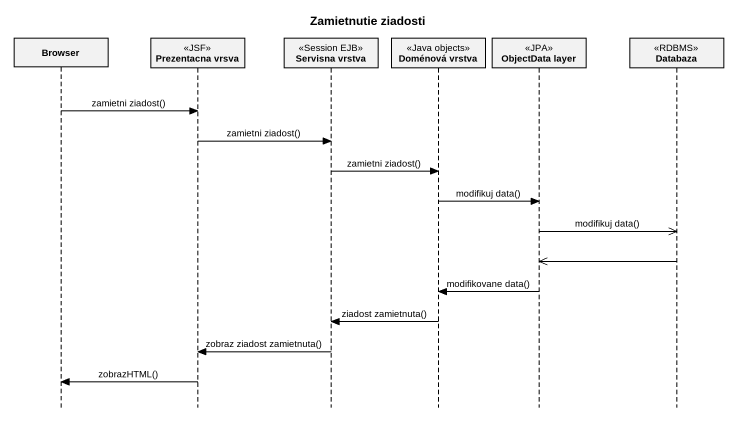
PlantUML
@startuml
title Zamietnutie ziadosti
hide footbox
participant Browser
participant "Prezentacna vrsva" as Prezentacna_vrsva <<JSF>>
participant "Servisna vrstva" as Servisna_vrstva <<Session EJB>>
participant "Doménová vrstva" as Doménová_vrstva <<Java objects>>
participant "ObjectData layer" as ObjectData_layer <<JPA>>
participant Databaza <<RDBMS>>

Browser -> Prezentacna_vrsva : zamietni ziadost()
Prezentacna_vrsva -> Servisna_vrstva : zamietni ziadost()
Servisna_vrstva -> Doménová_vrstva : zamietni ziadost()
Doménová_vrstva -> ObjectData_layer : modifikuj data()
ObjectData_layer ->> Databaza : modifikuj data()
Databaza ->> ObjectData_layer
ObjectData_layer -> Doménová_vrstva : modifikovane data()
Doménová_vrstva -> Servisna_vrstva : ziadost zamietnuta()
Servisna_vrstva -> Prezentacna_vrsva : zobraz ziadost zamietnuta()
Prezentacna_vrsva -> Browser : zobrazHTML()
@enduml
